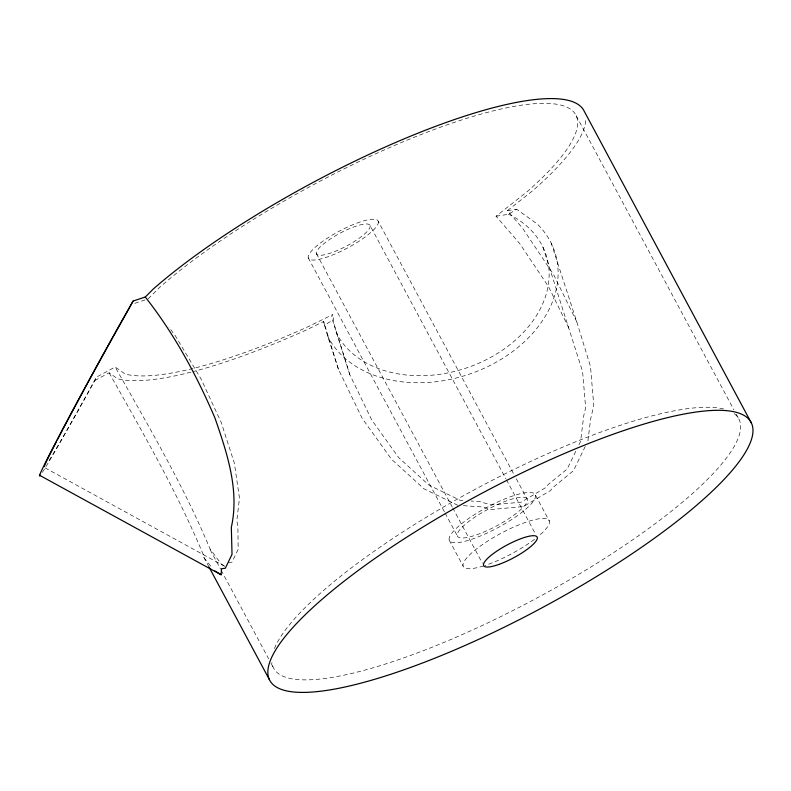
<?xml version="1.0" encoding="UTF-8"?>
<svg xmlns="http://www.w3.org/2000/svg" width="791" height="791" viewBox="0 0 791 791"><rect width="100%" height="100%" fill="white"/><g stroke="black" fill="none" stroke-linecap="round" stroke-linejoin="round"><path stroke-width="0.59" stroke-dasharray="3.96 2.97" d="M587.911 440.933L590.64 418.973L593.794 405.635L590.491 366.51L576.787 321.838L551.238 243.223M49.111 460.461A112.174 2.442 -61.3 0 0 93.664 382.231L96.443 377.169L115.15 366.984L125.087 374.034A263.868 62.499 -28.2 0 0 308.421 326.554L332.695 314.6L331.736 316.796L332.556 320.276L349.751 374.558L371.75 419.981L398.743 457.673L428.87 485.061L460.105 500.278L463.763 500.525M42.279 472.405A121.359 2.65 -61.3 0 0 93.328 383.259L96.443 377.169M575.759 451.345L567.206 468.964L548.133 484.586L546.146 487.355L521.051 502.206L491.162 504.955L479.613 501.583L471.08 501.019M578.963 444.74L580.564 441.437L583.768 415.641L585.647 407.711L582.591 371.552L542.774 246.723M585.231 446.45L573.465 470.714L552.464 487.909L550.635 490.469L523.484 506.537L491.142 509.513L482.342 506.942L462.725 505.627M148.105 298.899L159.93 287.113A263.868 62.499 -28.2 0 1 489.352 111.857A263.868 62.499 -28.2 0 1 526.598 192.154L496.046 216.22L519.825 243.717L548.519 286.658L569.925 330.262M576.787 321.838L553.631 274.675L522.584 228.223L507.397 210.653L532.976 190.502A273.053 64.674 -28.2 0 0 585.815 117.76M457.821 505.301L424.035 488.838L391.436 459.205L362.238 418.429L338.439 369.288L327.603 335.928L324.488 325.141L332.556 320.276M496.046 216.22L508.336 214.321L516.701 209.269L537.119 223.883A121.359 89.69 -18 0 1 493.495 363.672A121.359 89.69 -18 0 1 327.603 335.928M94.791 380.58L109.138 372.779L117.493 378.711A273.053 64.674 -28.2 0 0 192.094 371.859M338.439 369.288L323.628 321.492L307.205 329.58A273.053 64.674 -28.2 0 1 193.142 371.592M134.786 303.339L145.88 299.641M507.397 210.653L516.701 209.269M228.322 562.599L231.971 562.183L238.18 549.33L237.873 525.906L236.806 520.814L239.475 498.112L234.354 463.18L221.292 422.631L201.191 379.235L175.424 335.928L168.958 327.158M508.336 214.321L510.521 215.103A112.174 82.907 -18 0 1 501.721 350.66A112.174 82.907 -18 0 1 336.056 332.428M45.038 467.857L226.799 567.503M224.061 565.713L221.183 563.924L209.892 548.598C183.492 485.545 148.659 426.438 115.15 366.984M109.138 372.779C142.528 432.252 176.947 491.518 203.238 554.56L203.821 557.358L211.691 567.483M576.204 115.713L733.929 409.876M736.253 414.217L739.17 419.645M535.448 495.146A48.696 11.539 -28.2 0 1 473.502 538.651A48.696 11.539 -28.2 0 1 467.965 518.985A48.696 11.539 -28.2 0 1 535.448 495.146L549.379 521.121M378.276 221.421A39.52 9.363 -28.2 0 1 328.008 256.729A39.52 9.363 -28.2 0 1 323.509 240.761A39.52 9.363 -28.2 0 1 378.276 221.421L513.923 474.402M516.256 478.743L527.32 499.378A39.52 9.363 -28.2 0 1 477.042 534.686A39.52 9.363 -28.2 0 1 472.553 518.718A39.52 9.363 -28.2 0 1 527.32 499.378M370.148 225.653A30.335 7.188 -28.2 0 1 331.548 252.754A30.335 7.188 -28.2 0 1 328.097 240.504A30.335 7.188 -28.2 0 1 370.148 225.653L505.845 478.723M506.428 479.811L535.547 534.123M316.39 253.624L452.086 506.695M452.67 507.782L482.372 563.172M308.253 257.856L444.483 511.925M445.066 513.013L457.287 535.814M449.159 540.045L463.091 566.02M210.109 549.656L220.551 569.115M221.124 570.192L268.663 658.844M270.977 663.174L273.3 667.495M203.821 557.358L209.042 567.088M349.751 374.558L334.237 324.498L332.695 314.6M323.628 321.492L324.488 325.141M734.226 413.653A263.868 62.499 -28.2 0 1 537.287 597.828A263.868 62.499 -28.2 0 1 271.926 662.462M274.418 648.58A263.868 62.499 -28.2 0 1 479.89 486.791A263.868 62.499 -28.2 0 1 724.418 409.174M483.706 565.872A48.696 11.539 -28.2 0 1 470.576 553.977A48.696 11.539 -28.2 0 1 532.65 520.132A48.696 11.539 -28.2 0 1 538.997 535.725M534.558 539.274A48.696 11.539 -28.2 0 1 484.932 565.486"/><path stroke-width="1.19" d="M39.55 475.253L221.084 574.77L221.559 568.689L225.306 568.264L232.02 554.353L231.338 527.29C239.624 490.054 226.997 452.838 214.925 417.935C196.554 375.072 174.198 333.723 145.287 297.011L133.076 301.074L130.713 305.178A121.359 2.65 -61.3 0 0 65.841 423.195A121.359 2.65 -61.3 0 0 40.39 475.164M133.076 301.074L128.221 310.052M145.287 297.011L153.553 288.764A273.053 64.674 -28.2 0 1 410.321 136.279A273.053 64.674 -28.2 0 1 584.302 111.402L751.45 423.126A273.053 64.674 -28.2 0 1 413.495 666.368A273.053 64.674 -28.2 0 1 366.282 564.596A273.053 64.674 -28.2 0 1 751.45 423.126M214.865 570.894L221.084 574.77M209.042 567.088L269.375 679.598M44.177 466.631A112.174 2.442 -61.3 0 1 46.847 460.698M47.242 459.868A112.174 2.442 -61.3 0 1 53.215 447.924M53.679 447.004A112.174 2.442 -61.3 0 1 56.21 442.1M57.288 440.004A112.174 2.442 -61.3 0 1 62.618 429.829M63.122 428.86A112.174 2.442 -61.3 0 1 87.198 383.942M87.801 382.844A112.174 2.442 -61.3 0 1 127.667 311.031M498.696 564.487A30.335 7.188 -28.2 0 0 537.287 537.376A30.335 7.188 -28.2 0 0 495.245 552.227A30.335 7.188 -28.2 0 0 498.696 564.487"/></g></svg>
